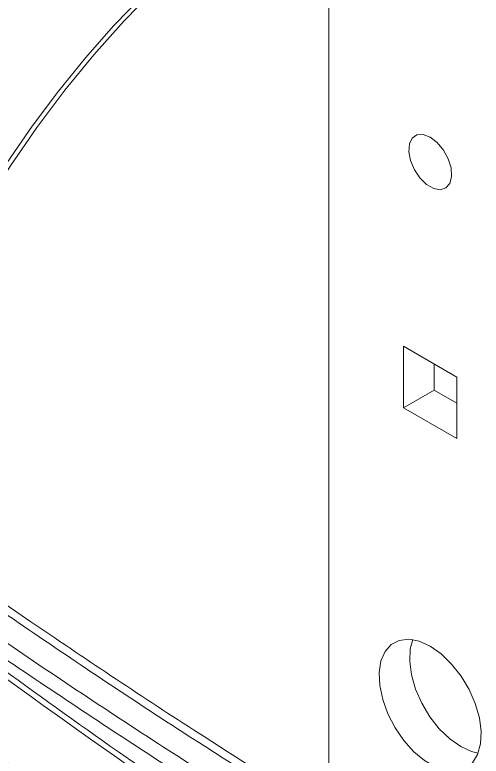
# Model space of a CAD drawing. Extents: x 2 to 136, y 1 to 99.
# Drawn here: x 8.464 to 10.498, y 83.697 to 86.929 of the extents above; entities that cross this region are included whole.
import ezdxf

# ---------------------------------------------------------------- set-up
doc = ezdxf.new("R2010")
doc.units = 0
doc.header["$MEASUREMENT"] = 0
doc.linetypes.add('SLD-Solid', pattern=[0])
doc.layers.add('OBJECT', color=7, linetype='CONTINUOUS')

msp = doc.modelspace()

# ---------------------------------------------------------------- linework, layer by layer
at = {"layer": 'OBJECT', "linetype": 'SLD-Solid', "lineweight": 15}
for p, q in [((9.8335, 88.6081), (9.8335, 81.7405)), ((10.1595, 85.4837), (10.1595, 85.2158)), ((10.3914, 85.3498), (10.1595, 85.4837)), ((10.2924, 85.2926), (10.2924, 85.4069)), ((10.3914, 85.082), (10.3914, 85.3498)), ((10.2924, 85.2926), (10.1595, 85.2158)), ((10.3914, 85.2354), (10.2924, 85.2926)), ((10.1595, 85.2158), (10.3914, 85.082))]:
    msp.add_line(p, q, dxfattribs=at)
at = {"layer": 'OBJECT', "linetype": 'SLD-Solid', "lineweight": 15, "flags": 128}
for points in [[(9.6136, 87.5008), (9.5574, 87.4634), (9.421, 87.3647), (9.286, 87.2567), (9.1532, 87.1399), (9.0231, 87.0149), (8.8962, 86.8821), (8.7729, 86.7421), (8.6538, 86.5956), (8.5394, 86.4429), (8.4301, 86.285), (8.3264, 86.1222), (8.2287, 85.9554), (8.1374, 85.7852), (8.0529, 85.6123), (7.9755, 85.4375), (7.9055, 85.2613), (7.8433, 85.0846), (7.7891, 84.9081), (7.7706, 84.8402)], [(9.6402, 87.5016), (9.496, 87.4016), (9.3532, 87.291), (9.2123, 87.1704), (9.0741, 87.0404), (8.9391, 86.9015), (8.8081, 86.7544), (8.6816, 86.5998), (8.5602, 86.4383), (8.4445, 86.2708), (8.335, 86.098), (8.2322, 85.9207), (8.1366, 85.7398), (8.0486, 85.556), (7.9687, 85.3703), (7.8972, 85.1835), (7.8344, 84.9964), (7.7807, 84.81)], [(10.2754, 86.3953), (10.245, 86.407), (10.2179, 86.4058), (10.197, 86.3916), (10.1846, 86.3661), (10.1821, 86.3321), (10.1896, 86.2932), (10.2065, 86.2537), (10.2308, 86.2177), (10.26, 86.1893), (10.2909, 86.1715), (10.32, 86.1663), (10.3444, 86.1741), (10.3612, 86.1942), (10.3688, 86.2243), (10.3663, 86.2613), (10.3539, 86.3011), (10.333, 86.3393), (10.3059, 86.3719), (10.2754, 86.3953)], [(10.2754, 84.1764), (10.2275, 84.198), (10.1819, 84.2066), (10.1406, 84.2018), (10.1057, 84.1837), (10.0786, 84.1533), (10.0608, 84.1119), (10.053, 84.0615), (10.0556, 84.0045), (10.0685, 83.9434), (10.0911, 83.8813), (10.1223, 83.8209), (10.1606, 83.7651), (10.2043, 83.7165), (10.2513, 83.6774), (10.2995, 83.6496), (10.3466, 83.6344), (10.3903, 83.6325), (10.4286, 83.644), (10.4598, 83.6684), (10.4823, 83.7045), (10.4952, 83.7507), (10.4978, 83.8047), (10.4901, 83.8641), (10.4722, 83.9261), (10.4452, 83.9877), (10.4102, 84.0461), (10.369, 84.0986), (10.3233, 84.1427), (10.2754, 84.1764)], [(10.4084, 83.7387), (10.3605, 83.7724), (10.3148, 83.8165), (10.2736, 83.869), (10.2386, 83.9274), (10.2116, 83.9891), (10.1937, 84.051), (10.186, 84.1104), (10.1886, 84.1644), (10.1991, 84.2049)], [(10.4847, 83.7102), (10.4562, 83.7171), (10.4084, 83.7387)]]:
    msp.add_lwpolyline(points, dxfattribs=at)
at = {"layer": 'OBJECT', "linetype": 'SLD-Solid', "lineweight": 15}
for centre, radius, start, end in [((30.0509, 113.8406), 36.8237, 232.3769, 235.53156), ((29.2662, 112.6634), 35.9128, 232.6552, 236.05317)]:
    msp.add_arc(centre, radius, start, end, dxfattribs=at)
for points, knots in [([(7.7807, 84.81), (7.7931, 84.8011), (7.8549, 84.7568), (8.1157, 84.571), (8.6013, 84.2347), (9.2224, 83.821), (9.6513, 83.5526), (9.8335, 83.4385)], [0, 0, 0, 0, 0.018838, 0.094192, 0.395621, 0.743224, 1, 1, 1, 1]), ([(9.8335, 83.398), (9.6281, 83.5269), (9.1674, 83.816), (8.4748, 84.2776), (7.9977, 84.6151), (7.7591, 84.7838)], [0, 0, 0, 0, 0.286861, 0.643431, 1, 1, 1, 1]), ([(7.6041, 84.7679), (7.8467, 84.596), (8.3317, 84.252), (9.0754, 83.756), (9.5844, 83.4365), (9.8335, 83.2801)], [0, 0, 0, 0, 0.337997, 0.675994, 1, 1, 1, 1]), ([(7.5636, 84.7111), (7.585, 84.6947), (7.6919, 84.6124), (7.972, 84.3995), (8.4104, 84.0752), (8.851, 83.7601), (9.1173, 83.5752), (9.2013, 83.5168)], [0, 0, 0, 0, 0.040495, 0.202477, 0.526502, 0.850527, 1, 1, 1, 1]), ([(9.8335, 83.2089), (9.7449, 83.2633), (9.4673, 83.4339), (8.9468, 83.7693), (8.2747, 84.2164), (7.8021, 84.5523), (7.5658, 84.7202)], [0, 0, 0, 0, 0.112038, 0.35123, 0.675615, 1, 1, 1, 1]), ([(7.6728, 84.2312), (7.6788, 84.2267), (7.7089, 84.2043), (7.8355, 84.1101), (8.3509, 83.7267), (8.8422, 83.3612), (9.237, 83.0675)], [0, 0, 0, 0, 0.011559, 0.057797, 0.242748, 1, 1, 1, 1]), ([(7.5125, 84.2043), (7.7911, 84.0088), (8.3484, 83.6177), (8.933, 83.2403), (9.2255, 83.0516)], [0, 0, 0, 0, 0.499822, 1, 1, 1, 1]), ([(7.4722, 84.1405), (7.4938, 84.1241), (7.6019, 84.0424), (7.8848, 83.8309), (8.3271, 83.5085), (8.7968, 83.1768), (9.0916, 82.975), (9.2026, 82.8991)], [0, 0, 0, 0, 0.038703, 0.193516, 0.503195, 0.812873, 1, 1, 1, 1]), ([(9.2088, 82.9799), (9.1857, 82.9946), (9.0702, 83.0681), (8.7718, 83.2603), (8.3193, 83.5594), (7.8569, 83.8755), (7.5778, 84.0728), (7.4728, 84.1471)], [0, 0, 0, 0, 0.038714, 0.19357, 0.503334, 0.813098, 1, 1, 1, 1]), ([(7.6618, 83.7159), (7.6678, 83.7114), (7.6978, 83.689), (7.824, 83.5946), (8.303, 83.2365), (8.758, 82.8964), (9.1169, 82.6282)], [0, 0, 0, 0, 0.012392, 0.061958, 0.260221, 1, 1, 1, 1])]:
    msp.add_open_spline(points, degree=3, knots=knots, dxfattribs=at)
for points in [[(9.2255, 83.0516), (7.6612, 84.2153)], [(9.1053, 82.61), (7.6502, 83.6975)]]:
    msp.add_open_spline(points, degree=1, dxfattribs=at)

doc.saveas('drawing.dxf')
